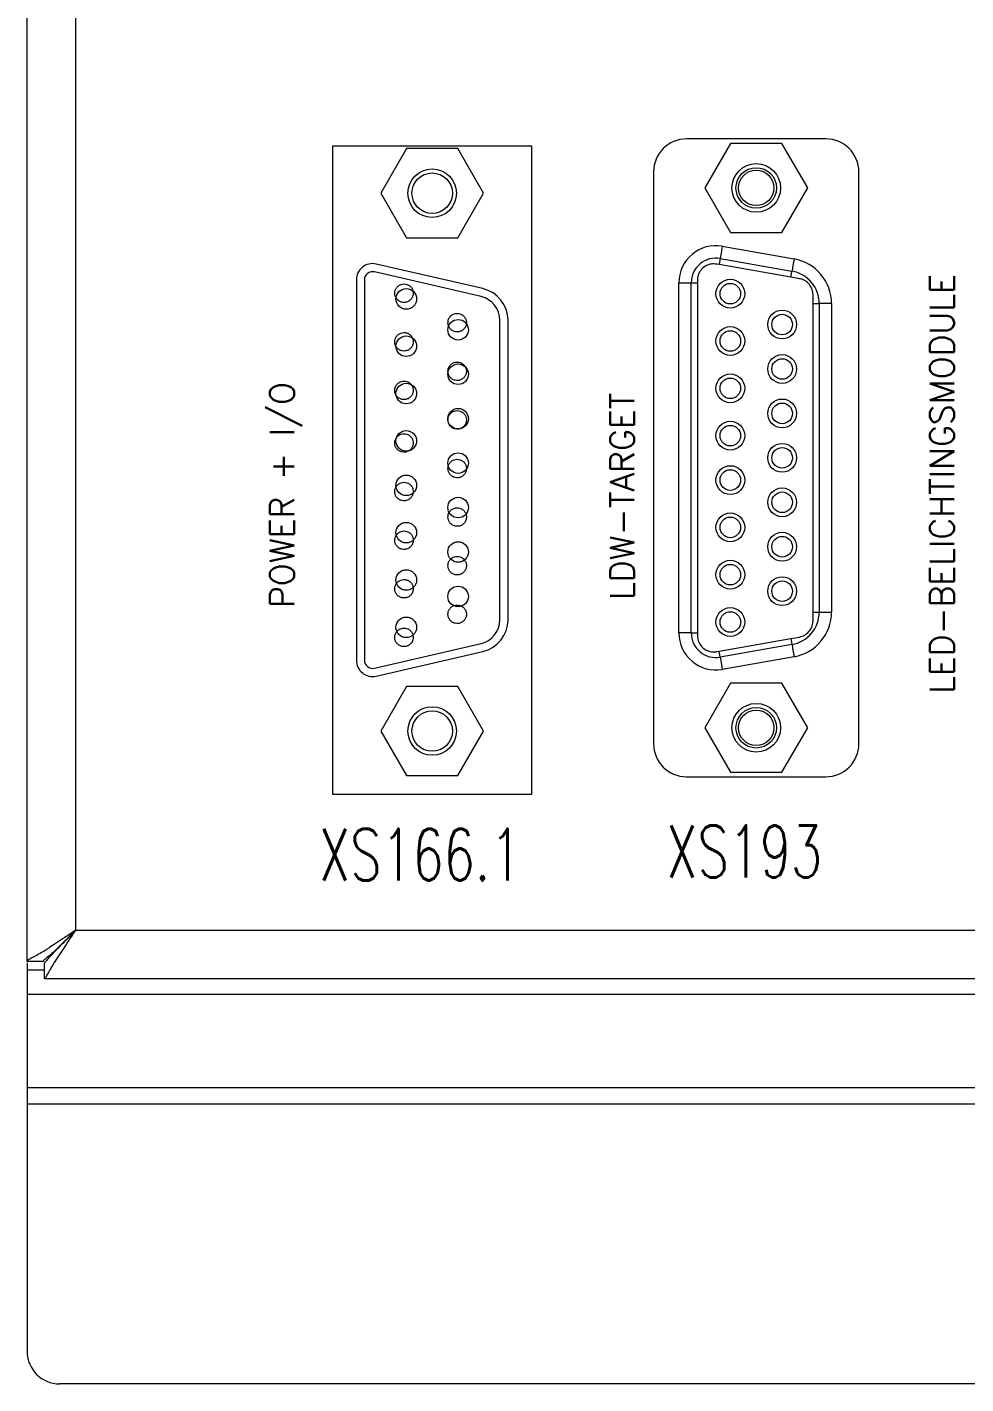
# Model space of a CAD drawing. Extents: x -2993 to 3661, y -4147 to -1441.
# Drawn here: x -1557.8 to -1499.8, y -1855.1 to -1771.3 of the extents above; entities that cross this region are included whole.
import ezdxf
from ezdxf.enums import TextEntityAlignment as Align

# ---------------------------------------------------------------- set-up
doc = ezdxf.new("R2010")
doc.units = 0
doc.header["$LTSCALE"] = 0.1
doc.header["$MEASUREMENT"] = 0
doc.layers.get('0').update_dxf_attribs({"linetype": 'CONTINUOUS'})
doc.layers.add('FUNCTIE', color=20, linetype='CONTINUOUS')
doc.styles.get("Standard").update_dxf_attribs({"font": 'simplex.shx'})

msp = doc.modelspace()

# ---------------------------------------------------------------- linework, layer by layer
at = {"color": 7, "linetype": 'Continuous', "lineweight": 13}
for p, q in [((-1557.778, -1828.993), (-1557.778, -1656.134)), ((-1554.778, -1827.064), (-1554.778, -1658.064)), ((-1538.938, -1778.654), (-1538.938, -1818.654)), ((-1526.618, -1778.654), (-1538.938, -1778.654)), ((-1534.366, -1778.814), (-1535.953, -1781.564)), ((-1531.19, -1778.814), (-1534.366, -1778.814)), ((-1529.602, -1781.564), (-1531.19, -1778.814)), ((-1526.618, -1818.654), (-1526.618, -1778.654)), ((-1508.473, -1778.216), (-1517.083, -1778.216)), ((-1514.366, -1778.489), (-1515.953, -1781.239)), ((-1511.19, -1778.489), (-1514.366, -1778.489)), ((-1509.602, -1781.239), (-1511.19, -1778.489)), ((-1519.115, -1780.248), (-1519.115, -1815.554)), ((-1506.441, -1815.554), (-1506.441, -1780.248)), ((-1515.953, -1781.239), (-1514.366, -1783.989)), ((-1511.19, -1783.989), (-1509.602, -1781.239)), ((-1535.953, -1781.564), (-1534.366, -1784.314)), ((-1531.19, -1784.314), (-1529.602, -1781.564)), ((-1534.366, -1784.314), (-1531.19, -1784.314)), ((-1514.366, -1783.989), (-1511.19, -1783.989)), ((-1514.87, -1784.842), (-1510.438, -1785.624)), ((-1529.648, -1787.456), (-1536.233, -1785.936)), ((-1515.069, -1785.968), (-1515.218, -1785.942)), ((-1510.637, -1786.749), (-1515.069, -1785.968)), ((-1515.002, -1785.593), (-1510.571, -1786.374)), ((-1537.458, -1786.911), (-1537.458, -1810.396)), ((-1536.958, -1786.911), (-1536.958, -1810.396)), ((-1529.76, -1787.944), (-1536.345, -1786.423)), ((-1517.553, -1808.709), (-1517.553, -1787.093)), ((-1517.553, -1787.093), (-1516.791, -1787.093)), ((-1516.791, -1787.093), (-1516.41, -1787.093)), ((-1516.791, -1808.709), (-1516.791, -1787.093)), ((-1516.41, -1787.093), (-1516.41, -1808.709)), ((-1510.112, -1786.842), (-1510.637, -1786.749)), ((-1509.273, -1788.375), (-1508.892, -1788.375)), ((-1509.273, -1807.427), (-1509.273, -1788.375)), ((-1508.892, -1788.375), (-1508.892, -1807.427)), ((-1508.13, -1788.375), (-1508.892, -1788.375)), ((-1508.13, -1788.375), (-1508.13, -1807.427)), ((-1528.598, -1807.902), (-1528.598, -1789.405)), ((-1528.098, -1807.902), (-1528.098, -1789.405)), ((-1509.273, -1807.427), (-1508.892, -1807.427)), ((-1508.892, -1807.427), (-1508.13, -1807.427)), ((-1516.791, -1808.709), (-1517.553, -1808.709)), ((-1516.791, -1808.709), (-1516.41, -1808.709)), ((-1510.637, -1809.053), (-1510.112, -1808.961)), ((-1536.345, -1810.883), (-1529.76, -1809.363)), ((-1515.218, -1809.861), (-1515.069, -1809.834)), ((-1515.069, -1809.834), (-1510.637, -1809.053)), ((-1510.571, -1809.428), (-1515.002, -1810.21)), ((-1536.233, -1811.371), (-1529.648, -1809.85)), ((-1510.438, -1810.179), (-1514.87, -1810.96)), ((-1534.366, -1812.014), (-1535.953, -1814.764)), ((-1531.19, -1812.014), (-1534.366, -1812.014)), ((-1529.602, -1814.764), (-1531.19, -1812.014)), ((-1514.366, -1811.814), (-1515.953, -1814.564)), ((-1511.19, -1811.814), (-1514.366, -1811.814)), ((-1509.602, -1814.564), (-1511.19, -1811.814)), ((-1535.953, -1814.764), (-1534.366, -1817.514)), ((-1531.19, -1817.514), (-1529.602, -1814.764)), ((-1515.953, -1814.564), (-1514.366, -1817.314)), ((-1511.19, -1817.314), (-1509.602, -1814.564)), ((-1514.366, -1817.314), (-1511.19, -1817.314)), ((-1534.366, -1817.514), (-1531.19, -1817.514)), ((-1517.083, -1817.586), (-1508.473, -1817.586)), ((-1538.938, -1818.654), (-1526.618, -1818.654)), ((-1554.778, -1827.064), (-1430.778, -1827.064)), ((-1556.778, -1828.993), (-1557.778, -1828.993)), ((-1557.778, -1829.064), (-1557.778, -1829.528)), ((-1556.707, -1830.064), (-1556.707, -1829.064)), ((-1557.778, -1829.528), (-1557.778, -1831.028)), ((-1556.707, -1829.528), (-1557.778, -1829.528)), ((-1428.849, -1830.064), (-1556.707, -1830.064)), ((-1427.778, -1831.028), (-1557.778, -1831.028)), ((-1557.778, -1831.028), (-1557.778, -1836.796)), ((-1427.778, -1836.796), (-1557.778, -1836.796)), ((-1557.778, -1836.796), (-1557.778, -1837.796)), ((-1427.778, -1837.796), (-1557.778, -1837.796)), ((-1557.778, -1837.796), (-1557.778, -1853.064)), ((-1429.778, -1855.064), (-1555.778, -1855.064))]:
    msp.add_line(p, q, dxfattribs=at)
at = {"color": 7, "linetype": 'Continuous', "lineweight": 13, "flags": 128}
for points in [[(-1514.87, -1784.842), (-1514.896, -1784.989), (-1514.921, -1785.129), (-1514.944, -1785.259), (-1514.964, -1785.373), (-1514.98, -1785.466), (-1514.992, -1785.535), (-1515, -1785.578), (-1515.002, -1785.593)], [(-1515.002, -1785.593), (-1515.004, -1785.6), (-1515.007, -1785.621), (-1515.014, -1785.656), (-1515.022, -1785.702), (-1515.032, -1785.759), (-1515.043, -1785.824), (-1515.056, -1785.895), (-1515.069, -1785.968)], [(-1510.637, -1786.749), (-1510.624, -1786.676), (-1510.612, -1786.606), (-1510.6, -1786.541), (-1510.59, -1786.484), (-1510.582, -1786.437), (-1510.576, -1786.403), (-1510.572, -1786.381), (-1510.571, -1786.374)], [(-1510.438, -1785.624), (-1510.464, -1785.77), (-1510.489, -1785.911), (-1510.512, -1786.041), (-1510.532, -1786.154), (-1510.548, -1786.248), (-1510.561, -1786.317), (-1510.568, -1786.36), (-1510.571, -1786.374)], [(-1515.002, -1810.21), (-1515.004, -1810.202), (-1515.007, -1810.181), (-1515.014, -1810.146), (-1515.022, -1810.1), (-1515.032, -1810.043), (-1515.043, -1809.978), (-1515.056, -1809.908), (-1515.069, -1809.834)], [(-1510.637, -1809.053), (-1510.624, -1809.126), (-1510.612, -1809.197), (-1510.6, -1809.262), (-1510.59, -1809.318), (-1510.582, -1809.365), (-1510.576, -1809.4), (-1510.572, -1809.421), (-1510.571, -1809.428)], [(-1510.571, -1809.428), (-1510.568, -1809.443), (-1510.561, -1809.485), (-1510.548, -1809.555), (-1510.532, -1809.648), (-1510.512, -1809.762), (-1510.489, -1809.892), (-1510.464, -1810.032), (-1510.438, -1810.179)], [(-1515.002, -1810.21), (-1515, -1810.224), (-1514.992, -1810.267), (-1514.98, -1810.336), (-1514.964, -1810.429), (-1514.944, -1810.543), (-1514.921, -1810.673), (-1514.896, -1810.814), (-1514.87, -1810.96)], [(-1554.778, -1827.064), (-1554.778, -1827.064)]]:
    msp.add_lwpolyline(points, dxfattribs=at)
at = {"color": 7, "linetype": 'Continuous', "lineweight": 13}
for centre, radius in [((-1532.778, -1781.564), 1.5), ((-1532.778, -1781.564), 1.25), ((-1512.778, -1781.239), 1.5), ((-1512.778, -1781.239), 1.25), ((-1512.778, -1781.239), 1.092), ((-1514.378, -1787.767), 0.889), ((-1514.378, -1787.767), 0.635), ((-1534.378, -1788.091), 0.635), ((-1511.178, -1789.672), 0.889), ((-1531.178, -1789.996), 0.635), ((-1511.178, -1789.672), 0.635), ((-1534.378, -1791.012), 0.635), ((-1514.378, -1790.688), 0.889), ((-1514.378, -1790.688), 0.635), ((-1531.178, -1792.74), 0.635), ((-1511.178, -1792.415), 0.889), ((-1511.178, -1792.415), 0.635), ((-1514.378, -1793.609), 0.889), ((-1514.378, -1793.609), 0.635), ((-1534.378, -1793.933), 0.635), ((-1511.178, -1795.158), 0.889), ((-1511.178, -1795.158), 0.635), ((-1531.178, -1795.483), 0.635), ((-1534.378, -1796.854), 0.635), ((-1514.378, -1796.53), 0.889), ((-1514.378, -1796.53), 0.635), ((-1511.178, -1797.901), 0.889), ((-1511.178, -1797.901), 0.635), ((-1531.178, -1798.226), 0.635), ((-1514.378, -1799.273), 0.889), ((-1514.378, -1799.273), 0.635), ((-1534.378, -1799.598), 0.635), ((-1511.178, -1800.644), 0.889), ((-1531.178, -1800.969), 0.635), ((-1511.178, -1800.644), 0.635), ((-1514.378, -1802.194), 0.889), ((-1534.378, -1802.519), 0.635), ((-1514.378, -1802.194), 0.635), ((-1531.178, -1803.712), 0.635), ((-1511.178, -1803.388), 0.889), ((-1511.178, -1803.388), 0.635), ((-1534.378, -1805.44), 0.635), ((-1514.378, -1805.115), 0.889), ((-1514.378, -1805.115), 0.635), ((-1511.178, -1806.131), 0.889), ((-1511.178, -1806.131), 0.635), ((-1531.178, -1806.456), 0.635), ((-1514.378, -1808.036), 0.889), ((-1534.378, -1808.361), 0.635), ((-1514.378, -1808.036), 0.635), ((-1512.778, -1814.564), 1.5), ((-1532.778, -1814.764), 1.5), ((-1532.778, -1814.764), 1.25), ((-1512.778, -1814.564), 1.25), ((-1512.778, -1814.564), 1.092)]:
    msp.add_circle(centre, radius, dxfattribs=at)
for centre, radius, start, end in [((-1517.083, -1780.248), 2.032, 90, 180), ((-1508.473, -1780.248), 2.032, 0, 90), ((-1515.267, -1787.093), 2.286, 80, 180), ((-1536.458, -1786.911), 1, 77, 180), ((-1515.267, -1787.093), 1.524, 80, 180), ((-1510.924, -1788.375), 2.032, 0, 80), ((-1510.924, -1788.375), 2.794, 0, 80), ((-1536.458, -1786.911), 0.5, 77, 180), ((-1530.098, -1789.405), 1.5, 0, 77), ((-1530.098, -1789.405), 2, 0, 77), ((-1530.098, -1807.902), 1.5, 283, 0), ((-1530.098, -1807.902), 2, 283, 0), ((-1510.924, -1807.427), 2.032, 280, 0), ((-1510.924, -1807.427), 2.794, 280, 0), ((-1515.267, -1808.709), 2.286, 180, 280), ((-1515.267, -1808.709), 1.524, 180, 280), ((-1536.458, -1810.396), 1, 180, 283), ((-1536.458, -1810.396), 0.5, 180, 283), ((-1517.083, -1815.554), 2.032, 180, 270), ((-1508.473, -1815.554), 2.032, 270, 0), ((-1555.778, -1853.064), 2, 180, 270)]:
    msp.add_arc(centre, radius, start, end, dxfattribs=at)
for points, knots in [([(-1515.218, -1785.942), (-1515.332, -1785.933), (-1515.561, -1785.915), (-1515.89, -1786.035), (-1516.163, -1786.248), (-1516.349, -1786.542), (-1516.407, -1786.788), (-1516.41, -1786.922), (-1516.41, -1786.942)], [0, 0, 0, 0, 0.193062, 0.386286, 0.579547, 0.772723, 0.965956, 1, 1, 1, 1]), ([(-1535.088, -1787.736), (-1535.082, -1787.801), (-1535.069, -1787.929), (-1534.971, -1788.1), (-1534.826, -1788.23), (-1534.645, -1788.304), (-1534.45, -1788.314), (-1534.263, -1788.259), (-1534.104, -1788.146), (-1533.992, -1787.986), (-1533.939, -1787.798), (-1533.951, -1787.603), (-1534.028, -1787.423), (-1534.159, -1787.278), (-1534.331, -1787.186), (-1534.524, -1787.155), (-1534.716, -1787.19), (-1534.886, -1787.286), (-1535.013, -1787.433), (-1535.079, -1787.592), (-1535.086, -1787.696), (-1535.088, -1787.736)], [0, 0, 0, 0, 0.0536906, 0.1073783, 0.1610675, 0.2147556, 0.2684451, 0.3221317, 0.3758221, 0.4295109, 0.4831975, 0.5368892, 0.5905778, 0.6442632, 0.697952, 0.7516426, 0.8053311, 0.8590203, 0.9127094, 0.9663971, 1, 1, 1, 1]), ([(-1516.41, -1786.942), (-1516.41, -1786.967), (-1516.41, -1787.018), (-1516.41, -1787.068), (-1516.41, -1787.093)], [0, 0, 0, 0, 0.499754, 1, 1, 1, 1]), ([(-1509.273, -1787.842), (-1509.284, -1787.728), (-1509.306, -1787.5), (-1509.48, -1787.197), (-1509.734, -1786.969), (-1509.962, -1786.871), (-1510.092, -1786.846), (-1510.112, -1786.842)], [0, 0, 0, 0, 0.2413833, 0.4836957, 0.7202084, 0.9552705, 1, 1, 1, 1]), ([(-1509.273, -1788.375), (-1509.273, -1788.333), (-1509.273, -1788.244), (-1509.273, -1788.067), (-1509.273, -1787.931), (-1509.273, -1787.842)], [0, 0, 0, 0, 0.2352681, 0.5011246, 1, 1, 1, 1]), ([(-1531.806, -1789.558), (-1531.8, -1789.622), (-1531.787, -1789.751), (-1531.689, -1789.922), (-1531.544, -1790.051), (-1531.363, -1790.126), (-1531.168, -1790.136), (-1530.98, -1790.081), (-1530.822, -1789.967), (-1530.709, -1789.807), (-1530.657, -1789.619), (-1530.669, -1789.424), (-1530.745, -1789.245), (-1530.877, -1789.1), (-1531.048, -1789.007), (-1531.241, -1788.976), (-1531.433, -1789.011), (-1531.604, -1789.108), (-1531.731, -1789.255), (-1531.797, -1789.414), (-1531.803, -1789.518), (-1531.806, -1789.558)], [0, 0, 0, 0, 0.053691, 0.107378, 0.161067, 0.214755, 0.268445, 0.322132, 0.375822, 0.429511, 0.483197, 0.536889, 0.590577, 0.644263, 0.697953, 0.751642, 0.80533, 0.85902, 0.912706, 0.966397, 1, 1, 1, 1]), ([(-1535.088, -1790.736), (-1535.082, -1790.801), (-1535.069, -1790.929), (-1534.971, -1791.1), (-1534.826, -1791.23), (-1534.645, -1791.304), (-1534.45, -1791.314), (-1534.263, -1791.259), (-1534.104, -1791.146), (-1533.992, -1790.986), (-1533.939, -1790.798), (-1533.951, -1790.603), (-1534.028, -1790.423), (-1534.159, -1790.278), (-1534.331, -1790.186), (-1534.524, -1790.155), (-1534.716, -1790.19), (-1534.886, -1790.286), (-1535.013, -1790.433), (-1535.079, -1790.592), (-1535.086, -1790.696), (-1535.088, -1790.736)], [0, 0, 0, 0, 0.053691, 0.107378, 0.161065, 0.214754, 0.268444, 0.322132, 0.375822, 0.429508, 0.483198, 0.536886, 0.590574, 0.644263, 0.69795, 0.75164, 0.805329, 0.859016, 0.912705, 0.966393, 1, 1, 1, 1]), ([(-1531.806, -1792.558), (-1531.8, -1792.622), (-1531.787, -1792.751), (-1531.689, -1792.922), (-1531.544, -1793.051), (-1531.363, -1793.126), (-1531.168, -1793.136), (-1530.98, -1793.081), (-1530.822, -1792.967), (-1530.709, -1792.807), (-1530.657, -1792.619), (-1530.669, -1792.424), (-1530.745, -1792.245), (-1530.877, -1792.1), (-1531.048, -1792.007), (-1531.241, -1791.977), (-1531.433, -1792.011), (-1531.604, -1792.108), (-1531.731, -1792.255), (-1531.797, -1792.414), (-1531.803, -1792.518), (-1531.806, -1792.558)], [0, 0, 0, 0, 0.053691, 0.107378, 0.161065, 0.214754, 0.268444, 0.322131, 0.375822, 0.429507, 0.483198, 0.536885, 0.590574, 0.644262, 0.697951, 0.751639, 0.805327, 0.859016, 0.912705, 0.966393, 1, 1, 1, 1]), ([(-1535.088, -1793.736), (-1535.082, -1793.801), (-1535.069, -1793.929), (-1534.971, -1794.1), (-1534.826, -1794.23), (-1534.645, -1794.304), (-1534.45, -1794.314), (-1534.263, -1794.259), (-1534.104, -1794.146), (-1533.992, -1793.986), (-1533.939, -1793.798), (-1533.951, -1793.603), (-1534.028, -1793.423), (-1534.159, -1793.278), (-1534.331, -1793.186), (-1534.524, -1793.155), (-1534.716, -1793.19), (-1534.886, -1793.286), (-1535.013, -1793.433), (-1535.079, -1793.592), (-1535.086, -1793.696), (-1535.088, -1793.736)], [0, 0, 0, 0, 0.053687, 0.107374, 0.161064, 0.214753, 0.268443, 0.322129, 0.37582, 0.429509, 0.483195, 0.536883, 0.590571, 0.64426, 0.697949, 0.751639, 0.805327, 0.859016, 0.912705, 0.966393, 1, 1, 1, 1]), ([(-1531.806, -1795.558), (-1531.8, -1795.622), (-1531.787, -1795.751), (-1531.689, -1795.922), (-1531.544, -1796.051), (-1531.363, -1796.126), (-1531.168, -1796.136), (-1530.98, -1796.081), (-1530.822, -1795.967), (-1530.709, -1795.807), (-1530.657, -1795.619), (-1530.669, -1795.424), (-1530.745, -1795.245), (-1530.877, -1795.1), (-1531.048, -1795.007), (-1531.241, -1794.977), (-1531.433, -1795.011), (-1531.604, -1795.108), (-1531.731, -1795.255), (-1531.797, -1795.414), (-1531.803, -1795.518), (-1531.806, -1795.558)], [0, 0, 0, 0, 0.0536865, 0.1073743, 0.1610636, 0.2147533, 0.2684427, 0.3221294, 0.3758198, 0.4295087, 0.4831954, 0.5368829, 0.5905716, 0.6442602, 0.6979509, 0.7516388, 0.8053267, 0.859016, 0.9127052, 0.9663929, 1, 1, 1, 1]), ([(-1535.088, -1796.983), (-1535.082, -1797.047), (-1535.069, -1797.175), (-1534.971, -1797.346), (-1534.826, -1797.476), (-1534.645, -1797.55), (-1534.45, -1797.56), (-1534.263, -1797.506), (-1534.104, -1797.392), (-1533.992, -1797.232), (-1533.939, -1797.044), (-1533.951, -1796.849), (-1534.028, -1796.669), (-1534.159, -1796.525), (-1534.331, -1796.432), (-1534.524, -1796.401), (-1534.716, -1796.436), (-1534.886, -1796.532), (-1535.013, -1796.68), (-1535.079, -1796.839), (-1535.086, -1796.943), (-1535.088, -1796.983)], [0, 0, 0, 0, 0.0536906, 0.1073784, 0.1610676, 0.2147557, 0.2684452, 0.3221331, 0.3758211, 0.4295099, 0.4832006, 0.5368881, 0.5905767, 0.6442622, 0.697951, 0.7516417, 0.8053303, 0.8590195, 0.9127055, 0.9663971, 1, 1, 1, 1]), ([(-1531.806, -1798.558), (-1531.8, -1798.622), (-1531.787, -1798.751), (-1531.689, -1798.922), (-1531.544, -1799.051), (-1531.363, -1799.126), (-1531.168, -1799.136), (-1530.98, -1799.081), (-1530.822, -1798.967), (-1530.709, -1798.807), (-1530.657, -1798.619), (-1530.669, -1798.424), (-1530.745, -1798.245), (-1530.877, -1798.1), (-1531.048, -1798.007), (-1531.241, -1797.976), (-1531.433, -1798.011), (-1531.604, -1798.108), (-1531.731, -1798.255), (-1531.797, -1798.414), (-1531.803, -1798.518), (-1531.806, -1798.558)], [0, 0, 0, 0, 0.0536906, 0.1073784, 0.1610648, 0.2147546, 0.2684441, 0.322132, 0.37582, 0.4295089, 0.4831996, 0.5368871, 0.5905757, 0.6442643, 0.697953, 0.7516416, 0.8053302, 0.8590194, 0.9127055, 0.9663971, 1, 1, 1, 1]), ([(-1535.088, -1799.983), (-1535.082, -1800.047), (-1535.069, -1800.175), (-1534.971, -1800.346), (-1534.826, -1800.476), (-1534.645, -1800.55), (-1534.45, -1800.56), (-1534.263, -1800.506), (-1534.104, -1800.392), (-1533.992, -1800.232), (-1533.939, -1800.044), (-1533.951, -1799.849), (-1534.028, -1799.669), (-1534.159, -1799.524), (-1534.331, -1799.432), (-1534.524, -1799.401), (-1534.716, -1799.436), (-1534.886, -1799.532), (-1535.013, -1799.68), (-1535.079, -1799.839), (-1535.086, -1799.943), (-1535.088, -1799.983)], [0, 0, 0, 0, 0.053686, 0.107378, 0.161064, 0.214754, 0.268443, 0.322131, 0.375821, 0.429506, 0.483197, 0.536884, 0.590573, 0.644261, 0.69795, 0.75164, 0.805327, 0.859016, 0.912705, 0.966393, 1, 1, 1, 1]), ([(-1531.806, -1801.558), (-1531.8, -1801.622), (-1531.787, -1801.751), (-1531.689, -1801.922), (-1531.544, -1802.051), (-1531.363, -1802.126), (-1531.168, -1802.136), (-1530.98, -1802.081), (-1530.822, -1801.967), (-1530.709, -1801.807), (-1530.657, -1801.619), (-1530.669, -1801.424), (-1530.745, -1801.245), (-1530.877, -1801.1), (-1531.048, -1801.007), (-1531.241, -1800.977), (-1531.433, -1801.011), (-1531.604, -1801.108), (-1531.731, -1801.255), (-1531.797, -1801.414), (-1531.803, -1801.518), (-1531.806, -1801.558)], [0, 0, 0, 0, 0.0536864, 0.1073777, 0.1610641, 0.2147537, 0.2684431, 0.3221309, 0.3758212, 0.42951, 0.4831966, 0.536884, 0.5905725, 0.644261, 0.6979516, 0.7516394, 0.8053272, 0.8590163, 0.9127054, 0.966393, 1, 1, 1, 1]), ([(-1535.088, -1802.983), (-1535.082, -1803.047), (-1535.069, -1803.175), (-1534.971, -1803.346), (-1534.826, -1803.476), (-1534.645, -1803.55), (-1534.45, -1803.56), (-1534.263, -1803.506), (-1534.104, -1803.392), (-1533.992, -1803.232), (-1533.939, -1803.044), (-1533.951, -1802.849), (-1534.028, -1802.669), (-1534.159, -1802.524), (-1534.331, -1802.432), (-1534.524, -1802.401), (-1534.716, -1802.436), (-1534.886, -1802.532), (-1535.013, -1802.68), (-1535.079, -1802.839), (-1535.086, -1802.943), (-1535.088, -1802.983)], [0, 0, 0, 0, 0.0536865, 0.1073742, 0.1610633, 0.2147514, 0.2684409, 0.3221276, 0.375818, 0.4295068, 0.4831934, 0.536885, 0.5905736, 0.6442591, 0.6979478, 0.7516384, 0.805327, 0.8590162, 0.9127053, 0.966393, 1, 1, 1, 1]), ([(-1531.806, -1804.558), (-1531.8, -1804.622), (-1531.787, -1804.751), (-1531.689, -1804.922), (-1531.544, -1805.051), (-1531.363, -1805.126), (-1531.168, -1805.136), (-1530.98, -1805.081), (-1530.822, -1804.967), (-1530.709, -1804.807), (-1530.657, -1804.619), (-1530.669, -1804.424), (-1530.745, -1804.245), (-1530.877, -1804.1), (-1531.048, -1804.007), (-1531.241, -1803.976), (-1531.433, -1804.011), (-1531.604, -1804.108), (-1531.731, -1804.255), (-1531.797, -1804.414), (-1531.803, -1804.518), (-1531.806, -1804.558)], [0, 0, 0, 0, 0.053691, 0.107378, 0.161068, 0.214756, 0.268445, 0.322133, 0.375821, 0.42951, 0.483197, 0.536888, 0.590577, 0.644262, 0.697953, 0.751642, 0.80533, 0.859019, 0.912705, 0.966397, 1, 1, 1, 1]), ([(-1535.088, -1805.983), (-1535.082, -1806.047), (-1535.069, -1806.175), (-1534.971, -1806.346), (-1534.826, -1806.476), (-1534.645, -1806.55), (-1534.45, -1806.56), (-1534.263, -1806.506), (-1534.104, -1806.392), (-1533.992, -1806.232), (-1533.939, -1806.044), (-1533.951, -1805.849), (-1534.028, -1805.669), (-1534.159, -1805.524), (-1534.331, -1805.432), (-1534.524, -1805.401), (-1534.716, -1805.436), (-1534.886, -1805.532), (-1535.013, -1805.68), (-1535.079, -1805.839), (-1535.086, -1805.943), (-1535.088, -1805.983)], [0, 0, 0, 0, 0.053691, 0.107378, 0.161065, 0.214754, 0.268444, 0.322132, 0.375822, 0.429508, 0.483198, 0.536886, 0.590574, 0.644263, 0.69795, 0.75164, 0.805329, 0.859016, 0.912705, 0.966393, 1, 1, 1, 1]), ([(-1531.806, -1807.558), (-1531.8, -1807.622), (-1531.787, -1807.751), (-1531.689, -1807.922), (-1531.544, -1808.051), (-1531.363, -1808.126), (-1531.168, -1808.136), (-1530.98, -1808.081), (-1530.822, -1807.967), (-1530.709, -1807.807), (-1530.657, -1807.619), (-1530.669, -1807.424), (-1530.745, -1807.245), (-1530.877, -1807.1), (-1531.048, -1807.007), (-1531.241, -1806.977), (-1531.433, -1807.011), (-1531.604, -1807.108), (-1531.731, -1807.255), (-1531.797, -1807.414), (-1531.803, -1807.518), (-1531.806, -1807.558)], [0, 0, 0, 0, 0.053691, 0.107378, 0.161065, 0.214754, 0.268444, 0.322131, 0.375822, 0.429507, 0.483198, 0.536885, 0.590574, 0.644262, 0.697951, 0.751639, 0.805327, 0.859016, 0.912705, 0.966393, 1, 1, 1, 1]), ([(-1510.112, -1808.961), (-1510.002, -1808.93), (-1509.781, -1808.868), (-1509.513, -1808.644), (-1509.332, -1808.354), (-1509.276, -1808.113), (-1509.273, -1807.981), (-1509.273, -1807.96)], [0, 0, 0, 0, 0.241384, 0.483688, 0.720211, 0.955268, 1, 1, 1, 1]), ([(-1509.273, -1807.96), (-1509.273, -1807.934), (-1509.273, -1807.846), (-1509.273, -1807.668), (-1509.273, -1807.516), (-1509.273, -1807.427)], [0, 0, 0, 0, 0.146248, 0.498889, 1, 1, 1, 1]), ([(-1535.088, -1808.983), (-1535.082, -1809.047), (-1535.069, -1809.175), (-1534.971, -1809.346), (-1534.826, -1809.476), (-1534.645, -1809.55), (-1534.45, -1809.56), (-1534.263, -1809.506), (-1534.104, -1809.392), (-1533.992, -1809.232), (-1533.939, -1809.044), (-1533.951, -1808.849), (-1534.028, -1808.669), (-1534.159, -1808.524), (-1534.331, -1808.432), (-1534.524, -1808.401), (-1534.716, -1808.436), (-1534.886, -1808.532), (-1535.013, -1808.68), (-1535.079, -1808.839), (-1535.086, -1808.943), (-1535.088, -1808.983)], [0, 0, 0, 0, 0.053687, 0.107374, 0.161064, 0.214753, 0.268443, 0.322129, 0.37582, 0.429509, 0.483195, 0.536883, 0.590571, 0.64426, 0.697949, 0.751639, 0.805327, 0.859016, 0.912705, 0.966393, 1, 1, 1, 1]), ([(-1516.41, -1808.709), (-1516.41, -1808.734), (-1516.41, -1808.785), (-1516.41, -1808.835), (-1516.41, -1808.86)], [0, 0, 0, 0, 0.500147, 1, 1, 1, 1]), ([(-1516.41, -1808.86), (-1516.399, -1808.974), (-1516.376, -1809.203), (-1516.201, -1809.507), (-1515.944, -1809.738), (-1515.622, -1809.87), (-1515.369, -1809.885), (-1515.237, -1809.864), (-1515.218, -1809.861)], [0, 0, 0, 0, 0.193068, 0.386292, 0.579549, 0.772726, 0.965965, 1, 1, 1, 1]), ([(-1554.778, -1827.064), (-1555.021, -1827.222), (-1555.246, -1827.368), (-1555.652, -1827.632), (-1555.833, -1827.75), (-1556.151, -1827.961), (-1556.288, -1828.053), (-1556.463, -1828.171), (-1556.517, -1828.207), (-1556.59, -1828.256), (-1556.613, -1828.272), (-1556.647, -1828.294), (-1556.658, -1828.301), (-1556.673, -1828.311), (-1556.679, -1828.315), (-1556.686, -1828.32), (-1556.689, -1828.321), (-1556.693, -1828.324), (-1556.694, -1828.325), (-1556.697, -1828.326), (-1556.697, -1828.327), (-1556.82, -1828.406), (-1556.945, -1828.479), (-1557.189, -1828.613), (-1557.307, -1828.674), (-1557.517, -1828.785), (-1557.608, -1828.834), (-1557.739, -1828.922), (-1557.778, -1828.96), (-1557.778, -1828.993)], [0, 0, 0, 0, 0.125, 0.125, 0.25, 0.25, 0.375, 0.375, 0.4375, 0.4375, 0.46875, 0.46875, 0.484375, 0.484375, 0.492188, 0.492188, 0.496094, 0.496094, 0.498047, 0.498047, 0.5, 0.5, 0.625, 0.625, 0.75, 0.75, 0.875, 0.875, 1, 1, 1, 1]), ([(-1554.778, -1827.064), (-1554.827, -1827.111), (-1554.921, -1827.204), (-1555.06, -1827.339), (-1555.192, -1827.467), (-1555.314, -1827.587), (-1555.429, -1827.699), (-1555.535, -1827.804), (-1555.633, -1827.901), (-1555.723, -1827.991), (-1555.804, -1828.073), (-1555.878, -1828.148), (-1555.945, -1828.215), (-1556.004, -1828.274), (-1556.082, -1828.352), (-1556.184, -1828.445), (-1556.307, -1828.549), (-1556.427, -1828.645), (-1556.539, -1828.733), (-1556.636, -1828.811), (-1556.714, -1828.881), (-1556.767, -1828.943), (-1556.774, -1828.976), (-1556.778, -1828.993)], [0, 0, 0, 0, 0.054189, 0.105735, 0.154637, 0.200898, 0.244519, 0.285502, 0.323849, 0.359562, 0.392644, 0.423101, 0.450936, 0.476158, 0.498775, 0.551962, 0.607358, 0.665251, 0.725897, 0.789517, 0.856301, 0.926414, 1, 1, 1, 1]), ([(-1556.707, -1829.064), (-1556.693, -1829.064), (-1556.67, -1829.045), (-1556.6, -1828.973), (-1556.555, -1828.921), (-1556.444, -1828.79), (-1556.377, -1828.711), (-1556.225, -1828.538), (-1556.138, -1828.443), (-1555.951, -1828.249), (-1555.851, -1828.15), (-1555.646, -1827.944), (-1555.539, -1827.836), (-1555.218, -1827.51), (-1555.001, -1827.288), (-1554.778, -1827.064)], [0, 0, 0, 0, 0.125, 0.125, 0.25, 0.25, 0.375, 0.375, 0.5, 0.5, 0.625, 0.625, 0.75, 0.75, 1, 1, 1, 1]), ([(-1556.707, -1830.064), (-1556.694, -1830.064), (-1556.674, -1830.04), (-1556.614, -1829.95), (-1556.574, -1829.882), (-1556.475, -1829.709), (-1556.416, -1829.604), (-1556.276, -1829.361), (-1556.196, -1829.227), (-1556.014, -1828.939), (-1555.911, -1828.784), (-1555.7, -1828.465), (-1555.59, -1828.3), (-1555.365, -1827.958), (-1555.249, -1827.78), (-1555.016, -1827.424), (-1554.898, -1827.244), (-1554.778, -1827.064)], [0, 0, 0, 0, 0.125, 0.125, 0.25, 0.25, 0.375, 0.375, 0.5, 0.5, 0.625, 0.625, 0.75, 0.75, 0.875, 0.875, 1, 1, 1, 1])]:
    msp.add_open_spline(points, degree=3, knots=knots, dxfattribs=at)

# ---------------------------------------------------------------- texts
at = {"color": 7, "lineweight": 13, "char_height": 3.2, "width": 9.13929, "attachment_point": 5}
for s, insert in [('{\\W0.7;XS193}', (-1513.513, -1822.196)), ('{\\W0.7;XS166.1}', (-1533.513, -1822.396))]:
    msp.add_mtext(s, dxfattribs=dict(at, insert=insert))
at = {"layer": 'FUNCTIE', "color": 7, "lineweight": 13}
for s, p in [('LED-BELICHTINGSMODULE', (-1500.561, -1799.514)), ('POWER + I/O', (-1541.293, -1800.195)), ('LDW-TARGET', (-1520.301, -1800.273))]:
    msp.add_text(s, height=1.5, rotation=90, dxfattribs=at).set_placement(p, align=Align.CENTER)

doc.saveas('drawing.dxf')
